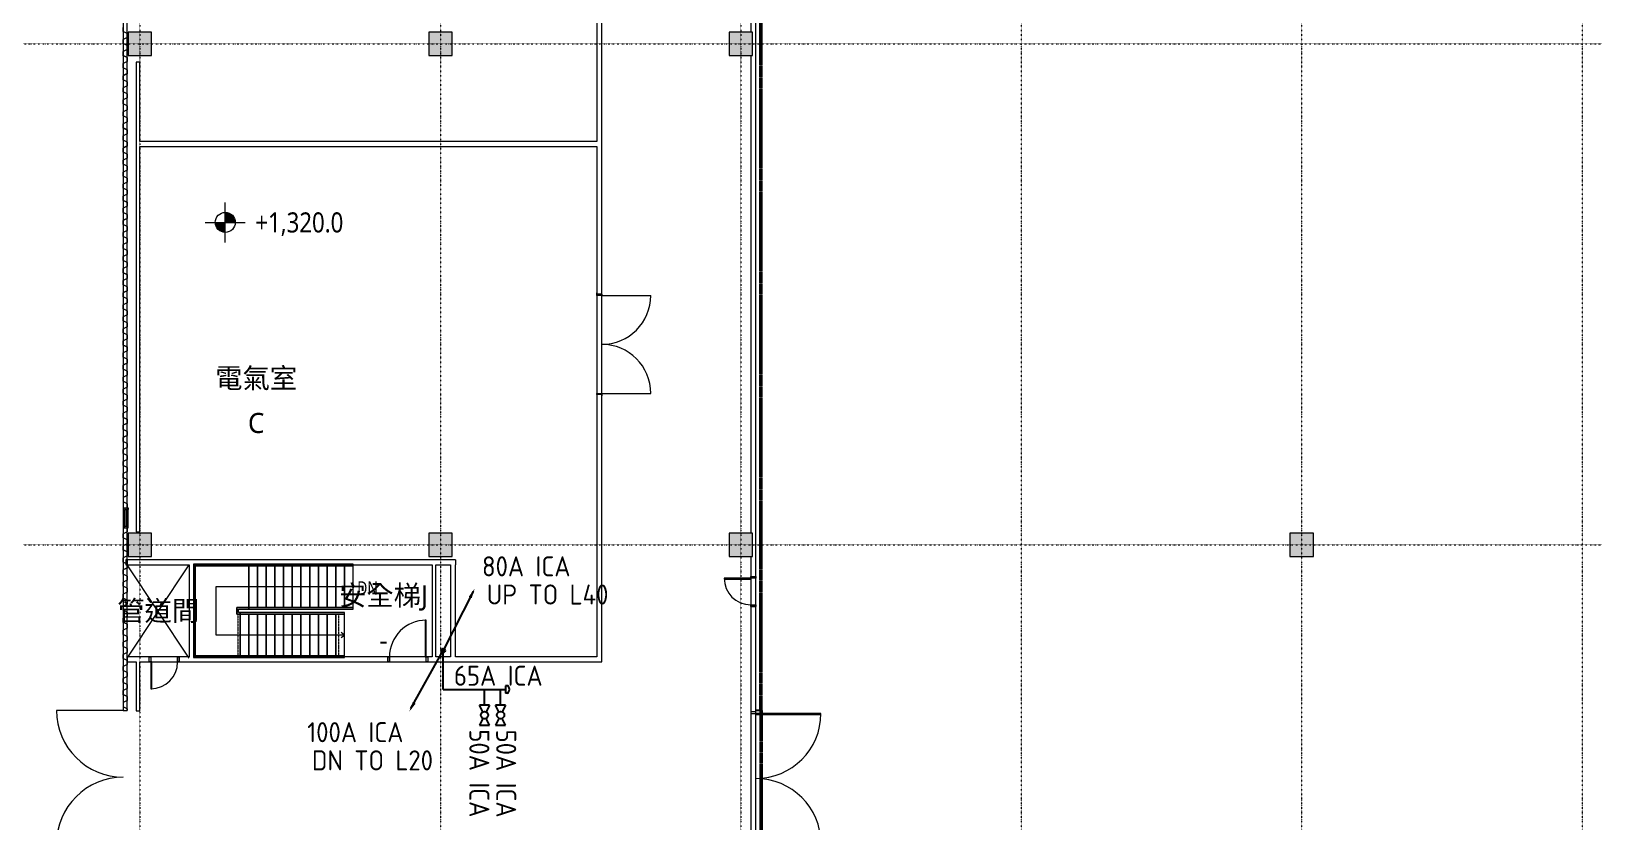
# Model space of a CAD drawing. Extents: x -32000 to 290600, y -29000 to 131250.
# Drawn here: x -3256 to 43550, y 21705 to 45377 of the extents above; entities that cross this region are included whole.
import ezdxf
from ezdxf.enums import TextEntityAlignment as Align

# ---------------------------------------------------------------- set-up
doc = ezdxf.new("R2010")
doc.units = 0
doc.header["$LTSCALE"] = 10
for name, pattern in [('H12PL3$0$HIDDEN', [0.4, 0.3, -0.1]), ('H12PL3$0$JJP_三點線', [0.9, 0.3, -0.15, 0, -0.15, 0, -0.15, 0, -0.15]), ('H12PL3$0$JJP_虛線(退縮線、投影線、地下室範圍、非屬本工程、圖面分區)', [0.45, 0.3, -0.15]), ('XFM7P30ICA$0$H12PL3$0$HIDDEN', [0.4, 0.3, -0.1]), ('XFM7P30ICA$0$H12PL3$0$JJP_三點線', [0.9, 0.3, -0.15, 0, -0.15, 0, -0.15, 0, -0.15]), ('XFM7P30ICA$0$XFDP30$0$HIDDEN2', [0.1875, 0.125, -0.0625])]:
    doc.linetypes.add(name, pattern=pattern)
for name, color, linetype in [('H12PL3$0$A-OBJE-2D', 252, 'Continuous'), ('H12PL3$0$A-STRS', 252, 'Continuous'), ('H12PL3$0$A-TEXT', 252, 'Continuous'), ('H12PL3$0$A-WALL-EX', 252, 'Continuous'), ('H12PL3$0$A-WALL-IN', 252, 'Continuous'), ('H12PL3$0$A-ZONE', 252, 'Continuous'), ('H12PL3$0$Door', 252, 'Continuous'), ('H12PL3$0$S-COL', 252, 'Continuous'), ('H12PL3$0$S-GRID', 252, 'Continuous'), ('H12PL3$0$Window', 252, 'Continuous'), ('XFM7P30ICA$0$H12PL3$0$A-WALL-EX', 252, 'Continuous'), ('XFM7P30ICA$0$H12PL3$0$A-WALL-IN', 252, 'Continuous'), ('XFM7P30ICA$0$H12PL3$0$Door', 252, 'Continuous'), ('XFM7P30ICA$0$H12PL3$0$Hattch', 252, 'Continuous'), ('XFM7P30ICA$0$H12PL3$0$S-COL', 252, 'Continuous'), ('XFM7P30ICA$0$H12PL3$0$S-GRID', 252, 'Continuous'), ('XFM7P30ICA$0$H12PL3$0$S-SLAB-SHOW', 252, 'Continuous'), ('XFM7P30ICA$0$H12PL3$0$Window', 252, 'Continuous'), ('XFM7P30ICA$0$PIPE', 2, 'Continuous'), ('XFM7P30ICA$0$PIPE-TEXT', 1, 'Continuous'), ('XFM7P30ICA$0$U-ICA-PIPE-P2', 4, 'Continuous'), ('XFM7P30ICA$0$U-ICA-TXT', 3, 'Continuous'), ('XFM7P30ICA$0$U-ICA-VALVE', 2, 'Continuous'), ('XFM7P30ICA$0$XFDP30$0$A-W-P1S (200K)', 15, 'XFM7P30ICA$0$XFDP30$0$HIDDEN2')]:
    doc.layers.add(name, color=color, linetype=linetype)
doc.styles.add('H12PL3$0$Standard', font='', dxfattribs={"width": 0.8})
doc.styles.add('XFM7P30ICA$0$aa-txt', font='isocp.shx', dxfattribs={"bigfont": 'chineset'})
doc.styles.add('XFM7P30ICA$0$H12PL3$0$Standard', font='isocp.shx', dxfattribs={"bigfont": 'chineset.shx'})
doc.styles.get('H12PL3$0$Standard').set_extended_font_data('Microsoft JhengHei')

# ---------------------------------------------------------------- blocks, each defined once
blk = doc.blocks.new('H12PL3')
at = {"layer": 'H12PL3$0$A-OBJE-2D', "lineweight": 0}
for p, q in [((-380, 26602.5), (1475, 29400)), ((1475, 26602.5), (-380, 29400))]:
    blk.add_line(p, q, dxfattribs=at)
at = {"layer": 'H12PL3$0$A-STRS', "lineweight": 0}
for p, q in [((3265, 29420), (1605, 29420)), ((1605, 29420), (1605, 26620)), ((1655, 26670), (1655, 29370)), ((1655, 29370), (3265, 29370)), ((3265, 29370), (1655, 29370)), ((1655, 29370), (1655, 26670)), ((3265, 29370), (1655, 29370)), ((1655, 29370), (1655, 26670)), ((3265, 29370), (3265, 29420)), ((6385, 29420), (3265, 29420)), ((3265, 29420), (3265, 29370)), ((3265, 29370), (6385, 29370)), ((6385, 29370), (3265, 29370)), ((3265, 29370), (3265, 28120)), ((3265, 29370), (3265, 28120)), ((3265, 28120), (3265, 29370)), ((3525, 29370), (3265, 29370)), ((3265, 29370), (3265, 28120)), ((3525, 29370), (3525, 28120)), ((3525, 28120), (3525, 29370)), ((3525, 29370), (3525, 28120)), ((3785, 29370), (3525, 29370)), ((3785, 29370), (3785, 28120)), ((3785, 28120), (3785, 29370)), ((3785, 29370), (3785, 28120)), ((4045, 29370), (3785, 29370)), ((4045, 29370), (4045, 28120)), ((4045, 28120), (4045, 29370)), ((4045, 29370), (4045, 28120)), ((4305, 29370), (4045, 29370)), ((4305, 29370), (4305, 28120)), ((4305, 28120), (4305, 29370)), ((4305, 29370), (4305, 28120)), ((4565, 29370), (4305, 29370)), ((4565, 29370), (4565, 28120)), ((4565, 28120), (4565, 29370)), ((4565, 29370), (4565, 28120)), ((4825, 29370), (4565, 29370)), ((4825, 29370), (4825, 28120)), ((4825, 28120), (4825, 29370)), ((4825, 29370), (4825, 28120)), ((5085, 29370), (4825, 29370)), ((5085, 29370), (5085, 28120)), ((5085, 28120), (5085, 29370)), ((5085, 29370), (5085, 28120)), ((5345, 29370), (5085, 29370)), ((5345, 29370), (5345, 28120)), ((5345, 28120), (5345, 29370)), ((5345, 29370), (5345, 28120)), ((5605, 29370), (5345, 29370)), ((5605, 29370), (5605, 28120)), ((5605, 28120), (5605, 29370)), ((5605, 29370), (5605, 28120)), ((5865, 29370), (5605, 29370)), ((5865, 29370), (5865, 28120)), ((5865, 28120), (5865, 29370)), ((5865, 29370), (5865, 28120)), ((6125, 29370), (5865, 29370)), ((6125, 29370), (6125, 28120)), ((6125, 28120), (6125, 29370)), ((6125, 29370), (6125, 28120)), ((6385, 29370), (6125, 29370)), ((6385, 29370), (6385, 29420)), ((6385, 28120), (6385, 29370)), ((6385, 28120), (6385, 29370)), ((2280, 27295), (2280, 28745)), ((2280, 28745), (3265, 28745)), ((3265, 28745), (6125, 28745)), ((6125, 28745), (6385, 28745)), ((3265, 28120), (2905, 28120)), ((2905, 28120), (2905, 27920)), ((2905, 27920), (2905, 28120)), ((2905, 28120), (3265, 28120)), ((2905, 27920), (2905, 28120)), ((2905, 28120), (3265, 28120)), ((3265, 28070), (3265, 28120)), ((6385, 28120), (3265, 28120)), ((3265, 28120), (3265, 28070)), ((3265, 28120), (6385, 28120)), ((3265, 28120), (3525, 28120)), ((3525, 28120), (3785, 28120)), ((3785, 28120), (4045, 28120)), ((4045, 28120), (4305, 28120)), ((4305, 28120), (4565, 28120)), ((4565, 28120), (4825, 28120)), ((4825, 28120), (5085, 28120)), ((5085, 28120), (5345, 28120)), ((5345, 28120), (5605, 28120)), ((5605, 28120), (5865, 28120)), ((5865, 28120), (6125, 28120)), ((6125, 28120), (6385, 28120)), ((6385, 28070), (6385, 28120)), ((2905, 27920), (3005, 27920)), ((2937.34, 27920), (2905, 27920)), ((3005, 27920), (2905, 27920)), ((3005, 27920), (2937.34, 27920)), ((2955, 27970), (2955, 28070)), ((2955, 28070), (3265, 28070)), ((3005, 27970), (2955, 27970)), ((6125, 27970), (3005, 27970)), ((3005, 27970), (3005, 27920)), ((3005, 27920), (3005, 27970)), ((3005, 27920), (6125, 27920)), ((6125, 27920), (3005, 27920)), ((3005, 26670), (3005, 27920)), ((3005, 26670), (3005, 27920)), ((3005, 26670), (3005, 27920)), ((3265, 27920), (3005, 27920)), ((3005, 27920), (3005, 26670)), ((3005, 26670), (3005, 27920)), ((3265, 28070), (6385, 28070)), ((3265, 26670), (3265, 27920)), ((3525, 27920), (3265, 27920)), ((3265, 27920), (3265, 26670)), ((3265, 26670), (3265, 27920)), ((3525, 26670), (3525, 27920)), ((3785, 27920), (3525, 27920)), ((3525, 27920), (3525, 26670)), ((3525, 26670), (3525, 27920)), ((3785, 26670), (3785, 27920)), ((4045, 27920), (3785, 27920)), ((3785, 27920), (3785, 26670)), ((3785, 26670), (3785, 27920)), ((4045, 26670), (4045, 27920)), ((4305, 27920), (4045, 27920)), ((4045, 27920), (4045, 26670)), ((4045, 26670), (4045, 27920)), ((4305, 26670), (4305, 27920)), ((4565, 27920), (4305, 27920)), ((4305, 27920), (4305, 26670)), ((4305, 26670), (4305, 27920)), ((4565, 26670), (4565, 27920)), ((4825, 27920), (4565, 27920)), ((4565, 27920), (4565, 26670)), ((4565, 26670), (4565, 27920)), ((4825, 26670), (4825, 27920)), ((5085, 27920), (4825, 27920)), ((4825, 27920), (4825, 26670)), ((4825, 26670), (4825, 27920)), ((5085, 26670), (5085, 27920)), ((5345, 27920), (5085, 27920)), ((5085, 27920), (5085, 26670)), ((5085, 26670), (5085, 27920)), ((5345, 26670), (5345, 27920)), ((5605, 27920), (5345, 27920)), ((5345, 27920), (5345, 26670)), ((5345, 26670), (5345, 27920)), ((5605, 26670), (5605, 27920)), ((5865, 27920), (5605, 27920)), ((5605, 27920), (5605, 26670)), ((5605, 26670), (5605, 27920)), ((5865, 26670), (5865, 27920)), ((6125, 27920), (5865, 27920)), ((5865, 27920), (5865, 26670)), ((5865, 26670), (5865, 27920)), ((6125, 27920), (6125, 27970)), ((6125, 26670), (6125, 27920)), ((6125, 26670), (6125, 27920)), ((3005, 27295), (2280, 27295)), ((5865, 27295), (3005, 27295)), ((6125, 27295), (5865, 27295)), ((6125, 27295), (6025, 27370)), ((6025, 27220), (6125, 27295)), ((1605, 26620), (3005, 26620)), ((3005, 26670), (1655, 26670)), ((1655, 26670), (2937.34, 26670)), ((1655, 26670), (3005, 26670)), ((2937.34, 26670), (3005, 26670)), ((6125, 26670), (3005, 26670)), ((3005, 26670), (3005, 26620)), ((3005, 26620), (3005, 26670)), ((3005, 26670), (6125, 26670)), ((3005, 26670), (3265, 26670)), ((3005, 26620), (6125, 26620)), ((3265, 26670), (3525, 26670)), ((3525, 26670), (3785, 26670)), ((3785, 26670), (4045, 26670)), ((4045, 26670), (4305, 26670)), ((4305, 26670), (4565, 26670)), ((4565, 26670), (4825, 26670)), ((4825, 26670), (5085, 26670)), ((5085, 26670), (5345, 26670)), ((5345, 26670), (5605, 26670)), ((5605, 26670), (5865, 26670)), ((5865, 26670), (6125, 26670)), ((6125, 26620), (6125, 26670))]:
    blk.add_line(p, q, dxfattribs=at)
at = {"layer": 'H12PL3$0$A-STRS', "linetype": 'H12PL3$0$JJP_虛線(退縮線、投影線、地下室範圍、非屬本工程、圖面分區)', "lineweight": 0}
for p, q in [((3265, 29370), (3265, 28120)), ((2937.34, 27920), (2937.34, 26670)), ((5945.91, 27920), (5945.91, 26670))]:
    blk.add_line(p, q, dxfattribs=at)
at = {"layer": 'H12PL3$0$A-STRS', "lineweight": 0, "flags": 128}
blk.add_lwpolyline([(6385, 28770, 1), (6385, 28720, 1)], format="xyb", close=True, dxfattribs=at)
at = {"layer": 'H12PL3$0$A-WALL-EX', "lineweight": 0}
for p, q in [((-500, 31110), (-380, 31110)), ((-500, 31110), (-500, 30510)), ((-380, 30510), (-380, 31110)), ((-500, 30510), (-380, 30510)), ((-500, 25040), (-385, 25040)), ((-385, 25040), (-380, 25040))]:
    blk.add_line(p, q, dxfattribs=at)
at = {"layer": 'H12PL3$0$A-WALL-EX', "lineweight": 0, "flags": 128}
for points in [[(-500, 54650), (-500, 31110)], [(-380, 31110), (-380, 54650)], [(-500, 30510), (-500, 25040)], [(-380, 25040), (-380, 30510)]]:
    blk.add_lwpolyline(points, dxfattribs=at)
at = {"layer": 'H12PL3$0$A-WALL-IN', "lineweight": 0}
for p, q in [((13685, 37500), (13685, 37543)), ((13835, 37500), (13685, 37500)), ((13835, 37500), (13835, 37543)), ((13685, 34500), (13685, 34457)), ((13835, 34500), (13685, 34500)), ((13835, 34500), (13835, 34457)), ((18300, 29050), (18450, 29050)), ((18300, 28150), (18450, 28150)), ((280, 26490), (280, 26640)), ((1180, 26490), (1180, 26640)), ((7425, 26640), (7425, 26490)), ((8625, 26640), (8625, 26490)), ((18450, 25000), (18300, 25000))]:
    blk.add_line(p, q, dxfattribs=at)
at = {"layer": 'H12PL3$0$A-WALL-IN', "lineweight": 0, "flags": 128}
for points in [[(18450, 29050), (18450, 85450)], [(18300, 59650), (18300, 45350)], [(13685, 51000), (13685, 42075)], [(13835, 37500), (13835, 51000)], [(18300, 44650), (18300, 30350)], [(0, 44450), (-113, 44450)], [(-113, 44450), (-113, 30385)], [(0, 42075), (0, 44450)], [(13685, 42075), (0, 42075)], [(0, 30385), (0, 41925)], [(0, 41925), (13685, 41925)], [(13685, 41925), (13685, 37500)], [(13685, 34500), (13685, 26640)], [(13835, 26640), (13835, 34500)], [(-113, 30385), (0, 30385)], [(9450, 29550), (-380, 29550)], [(-380, 29550), (-380, 29400)], [(9450, 29550), (9450, 29400)], [(18300, 29650), (18300, 29050)], [(-380, 29400), (1475, 29400)], [(1475, 29400), (1475, 26640)], [(1625, 26640), (1625, 29400)], [(1625, 29400), (8750, 29400)], [(8750, 29400), (8750, 26640)], [(8862.5, 26640), (8862.5, 29400)], [(8862.5, 29400), (9300, 29400)], [(9300, 29400), (9300, 26640)], [(9450, 26640), (9450, 29400)], [(18300, 28150), (18300, 25000)], [(18450, 25000), (18450, 28150)], [(280, 26640), (-380, 26640)], [(-380, 26640), (-380, 26490)], [(-380, 26490), (-112.5, 26490)], [(-112.5, 26490), (-112.5, 25025)], [(0, 25025), (0, 26490)], [(0, 26490), (280, 26490)], [(1475, 26640), (1180, 26640)], [(1180, 26490), (7425, 26490)], [(7425, 26640), (1625, 26640)], [(8750, 26640), (8625, 26640)], [(8625, 26490), (13835, 26490)], [(9300, 26640), (8862.5, 26640)], [(13685, 26640), (9450, 26640)], [(13835, 26490), (13835, 26640)], [(-112.5, 25025), (0, 25025)]]:
    blk.add_lwpolyline(points, dxfattribs=at)
at = {"layer": 'H12PL3$0$Door', "lineweight": 0}
for p, q in [((13685, 37500), (13685, 37543)), ((13685, 37500), (13685, 37543)), ((13685, 37468), (13685, 37500)), ((13685, 37500), (13835, 37500)), ((13835, 37500), (13685, 37500)), ((13835, 37500), (13685, 37500)), ((13835, 37468), (13685, 37468)), ((13835, 37500), (13835, 37543)), ((13835, 37500), (13835, 37543)), ((13835, 37500), (13835, 37468)), ((13835, 37468), (15303, 37468)), ((13685, 34500), (13685, 34532)), ((13685, 34532), (13835, 34532)), ((13835, 34500), (13685, 34500)), ((13835, 34500), (13685, 34500)), ((13835, 34500), (13685, 34500)), ((13685, 34500), (13685, 34457)), ((13685, 34500), (13685, 34457)), ((13835, 34532), (13835, 34500)), ((13835, 34532), (15303, 34532)), ((13835, 34500), (13835, 34457)), ((13835, 34500), (13835, 34457)), ((18300, 29000), (18300, 29050)), ((18300, 29050), (18450, 29050)), ((18450, 29050), (18450, 29000)), ((18300, 29000), (17500, 29000)), ((17500, 29000), (17500, 28970)), ((17500, 28970), (18300, 28970)), ((18300, 28970), (18300, 29000)), ((18450, 29000), (18300, 29000)), ((18300, 28150), (18300, 28200)), ((18300, 28200), (18450, 28200)), ((18450, 28150), (18300, 28150)), ((18450, 28200), (18450, 28150)), ((8575, 27740), (8545, 27740)), ((8545, 27740), (8545, 26640)), ((8575, 26640), (8575, 27740)), ((280, 26490), (280, 26640)), ((280, 26640), (330, 26640)), ((330, 26490), (280, 26490)), ((330, 26640), (330, 26490)), ((330, 26490), (330, 25690)), ((360, 26490), (330, 26490)), ((360, 25690), (360, 26490)), ((1130, 26490), (1130, 26640)), ((1130, 26640), (1180, 26640)), ((1180, 26490), (1130, 26490)), ((1180, 26640), (1180, 26490)), ((7425, 26640), (7475, 26640)), ((7425, 26490), (7425, 26640)), ((7475, 26490), (7425, 26490)), ((7475, 26640), (7475, 26490)), ((8545, 26640), (8575, 26640)), ((8575, 26640), (8625, 26640)), ((8575, 26490), (8575, 26640)), ((8625, 26490), (8575, 26490)), ((8625, 26640), (8625, 26490)), ((330, 25690), (360, 25690)), ((-500, 25040), (-2500, 25040)), ((-500, 25040), (-385, 25040)), ((-500, 25040), (-385, 25040)), ((-385, 25040), (-380, 25040)), ((18450, 25000), (18300, 25000)), ((18300, 25000), (18300, 24950)), ((18300, 24950), (18450, 24950)), ((18450, 24950), (18450, 25000)), ((20400, 24950), (18450, 24950)), ((18450, 24950), (18450, 24920)), ((18450, 24920), (20400, 24920)), ((20400, 24920), (20400, 24950))]:
    blk.add_line(p, q, dxfattribs=at)
for centre, radius, start, end in [((13835, 37468), 1468, 270, 0), ((13835, 34532), 1468, 0, 90), ((18300, 29000), 800, 180, 270), ((8575, 26640), 1100, 90, 180), ((330, 26490), 800, 270, 0), ((-500, 25040), 2000, 180, 270), ((18450, 24950), 1950, 270, 0), ((-500, 21040), 2000, 90, 180), ((18450, 21050), 1950, 0, 90)]:
    blk.add_arc(centre, radius, start, end, dxfattribs=at)
at = {"layer": 'H12PL3$0$S-COL', "lineweight": 0, "flags": 128}
for points in [[(-350, 44650), (350, 44650), (350, 45350), (-350, 45350)], [(8650, 44650), (9350, 44650), (9350, 45350), (8650, 45350)], [(17650, 44650), (18350, 44650), (18350, 45350), (17650, 45350)], [(-350, 29650), (350, 29650), (350, 30350), (-350, 30350)], [(8650, 29650), (9350, 29650), (9350, 30350), (8650, 30350)], [(17650, 29650), (18350, 29650), (18350, 30350), (17650, 30350)], [(34450, 29650), (35150, 29650), (35150, 30350), (34450, 30350)]]:
    blk.add_lwpolyline(points, close=True, dxfattribs=at)
at = {"layer": 'H12PL3$0$S-GRID', "linetype": 'H12PL3$0$JJP_三點線', "lineweight": 0}
for p, q in [((0, 128250), (0, -28000)), ((9000, 128250), (9000, -28000)), ((18000, 128250), (18000, -28000)), ((26400, 128250), (26400, -28000)), ((34800, 128250), (34800, -28000)), ((43200, 128250), (43200, -28000)), ((-29000, 45000), (289600, 45000)), ((-29000, 30000), (289600, 30000))]:
    blk.add_line(p, q, dxfattribs=at)
at = {"layer": 'H12PL3$0$Window', "lineweight": 0}
for p, q in [((-450, 31110), (-350, 31110)), ((-450, 31110), (-450, 31060)), ((-450, 30560), (-450, 31060)), ((-450, 31060), (-350, 31060)), ((-350, 31110), (-350, 31060)), ((-350, 30560), (-350, 31060)), ((-450, 30560), (-350, 30560)), ((-450, 30510), (-450, 30560)), ((-450, 30510), (-350, 30510)), ((-350, 30510), (-350, 30560))]:
    blk.add_line(p, q, dxfattribs=at)
at = {"layer": 'H12PL3$0$Window', "linetype": 'H12PL3$0$HIDDEN', "lineweight": 0}
blk.add_line((-400, 30560), (-400, 31060), dxfattribs=at)
at = {"layer": 'H12PL3$0$A-TEXT', "linetype": 'Continuous', "lineweight": 0, "insert": (6508.79, 28705.35), "char_height": 400, "attachment_point": 4, "style": 'H12PL3$0$Standard'}
blk.add_mtext('\\A1;DN', dxfattribs=at)
at = {"layer": 'H12PL3$0$A-ZONE', "style": 'H12PL3$0$Standard'}
for s, p in [('電氣室', (3481.62, 35291)), ('C', (3481.62, 33946.83)), ('安全梯J', (7297.91, 28785.24)), ('管道間', (547.5, 28323.8)), ('-', (7297.91, 27443.35))]:
    blk.add_text(s, height=600, dxfattribs=at).set_placement(p, align=Align.TOP_CENTER)
blk = doc.blocks.new('XFM7P30ICA$0$XFDP30')
at = {"layer": 'XFM7P30ICA$0$XFDP30$0$A-W-P1S (200K)'}
for p, q in [((18575, 25045), (18575, 55765)), ((18625, 25045), (18625, 55715)), ((18450, 25045), (18625, 25045))]:
    blk.add_line(p, q, dxfattribs=at)
at = {"layer": 'XFM7P30ICA$0$XFDP30$0$A-W-P1S (200K)', "linetype": 'XFM7P30ICA$0$XFDP30$0$HIDDEN2'}
for p, q in [((18575, 25045), (18575, 20955)), ((18625, 25045), (18625, 20955))]:
    blk.add_line(p, q, dxfattribs=at)
blk = doc.blocks.new('XFM7P30ICA$0$H12PL3')
at = {"layer": 'XFM7P30ICA$0$H12PL3$0$Hattch', "linetype": 'Continuous', "lineweight": 0}
for points in [[(-350, 44650), (350, 44650), (350, 45350), (-350, 45350)], [(8650, 44650), (9350, 44650), (9350, 45350), (8650, 45350)], [(17650, 44650), (18350, 44650), (18350, 45350), (17650, 45350)], [(2557.12, 39653.11), (2857.12, 39653.11), (2834.28, 39767.92), (2769.25, 39865.24), (2671.92, 39930.28), (2557.12, 39953.11)], [(2557.12, 39653.11), (2257.12, 39653.11), (2279.96, 39538.31), (2344.99, 39440.98), (2442.31, 39375.95), (2557.12, 39353.11)], [(-350, 29650), (350, 29650), (350, 30350), (-350, 30350)], [(8650, 29650), (9350, 29650), (9350, 30350), (8650, 30350)], [(17650, 29650), (18350, 29650), (18350, 30350), (17650, 30350)], [(34450, 29650), (35150, 29650), (35150, 30350), (34450, 30350)]]:
    blk.add_hatch(color=256, dxfattribs=at).paths.add_polyline_path(points)
at = {"layer": 'XFM7P30ICA$0$H12PL3$0$A-WALL-EX', "lineweight": 0}
for p, q in [((-500, 31110), (-380, 31110)), ((-500, 31110), (-500, 30510)), ((-380, 30510), (-380, 31110)), ((-500, 30510), (-380, 30510)), ((-500, 25040), (-385, 25040)), ((-385, 25040), (-380, 25040))]:
    blk.add_line(p, q, dxfattribs=at)
at = {"layer": 'XFM7P30ICA$0$H12PL3$0$A-WALL-EX', "lineweight": 0, "flags": 128}
for points in [[(-500, 54650), (-500, 31110)], [(-380, 31110), (-380, 54650)], [(-500, 30510), (-500, 25040)], [(-380, 25040), (-380, 30510)]]:
    blk.add_lwpolyline(points, dxfattribs=at)
at = {"layer": 'XFM7P30ICA$0$H12PL3$0$A-WALL-IN', "lineweight": 0, "flags": 128}
for points in [[(18450, 450), (18450, 85450)], [(13835, 26640), (13835, 67055)], [(13685, 60450), (13685, 42075)], [(18300, 59650), (18300, 45350)], [(18300, 44650), (18300, 30350)], [(0, 44450), (-113, 44450)], [(-113, 44450), (-113, 30385)], [(0, 42075), (0, 44450)], [(13685, 42075), (0, 42075)], [(0, 30385), (0, 41925)], [(0, 41925), (13685, 41925)], [(13685, 41925), (13685, 26640)], [(-113, 30385), (0, 30385)], [(9450, 29550), (-425, 29550)], [(-425, 29550), (-425, 29400)], [(9450, 29550), (9450, 29400)], [(18300, 29650), (18300, 15350)], [(-425, 29400), (1475, 29400)], [(1475, 29400), (1475, 26640)], [(1625, 26640), (1625, 29400)], [(1625, 29400), (8750, 29400)], [(8750, 29400), (8750, 26640)], [(8862.5, 26640), (8862.5, 29400)], [(8862.5, 29400), (9300, 29400)], [(9300, 29400), (9300, 26640)], [(9450, 26640), (9450, 29400)], [(1475, 26640), (-380, 26640)], [(-380, 26640), (-380, 26490)], [(-380, 26490), (-112.5, 26490)], [(-112.5, 26490), (-112.5, 25025)], [(0, 25025), (0, 26490)], [(0, 26490), (13835, 26490)], [(8750, 26640), (1625, 26640)], [(9300, 26640), (8862.5, 26640)], [(13685, 26640), (9450, 26640)], [(13835, 26490), (13835, 26640)], [(-112.5, 25025), (0, 25025)]]:
    blk.add_lwpolyline(points, dxfattribs=at)
at = {"layer": 'XFM7P30ICA$0$H12PL3$0$Door', "lineweight": 0}
for p, q in [((-500, 25040), (-2500, 25040)), ((-500, 25040), (-385, 25040)), ((-500, 25040), (-385, 25040)), ((-385, 25040), (-380, 25040))]:
    blk.add_line(p, q, dxfattribs=at)
for centre, start, end in [((-500, 25040), 180, 270), ((-500, 21040), 90, 180)]:
    blk.add_arc(centre, 2000, start, end, dxfattribs=at)
at = {"layer": 'XFM7P30ICA$0$H12PL3$0$Hattch', "lineweight": 0}
for p, q in [((-500, 45367.07), (-500, 45490.83)), ((-498.32, 45489.79), (-498.32, 45368.11)), ((-381.68, 45307.91), (-500, 45367.07)), ((-381.68, 45189.99), (-500, 45130.83)), ((-500, 45006.03), (-500, 45129.79)), ((-381.68, 44946.87), (-500, 45006.03)), ((-380, 45308.95), (-498.32, 45368.11)), ((-380, 45188.95), (-498.32, 45129.79)), ((-498.32, 45128.75), (-498.32, 45007.07)), ((-380, 44947.91), (-498.32, 45007.07)), ((-381.68, 45307.91), (-381.68, 45189.99)), ((-381.68, 44946.87), (-381.68, 44828.95)), ((-380, 45308.95), (-380, 45188.95)), ((-380, 44947.91), (-380, 44827.91)), ((-381.68, 44828.95), (-500, 44769.79)), ((-500, 44644.99), (-500, 44768.75)), ((-381.68, 44585.83), (-500, 44644.99)), ((-381.68, 44467.91), (-500, 44408.75)), ((-380, 44827.91), (-498.32, 44768.75)), ((-498.32, 44767.71), (-498.32, 44646.03)), ((-380, 44586.87), (-498.32, 44646.03)), ((-380, 44466.87), (-498.32, 44407.71)), ((-381.68, 44585.83), (-381.68, 44467.91)), ((-380, 44586.87), (-380, 44466.87)), ((-500, 44283.95), (-500, 44407.71)), ((-381.68, 44224.79), (-500, 44283.95)), ((-381.68, 44106.87), (-500, 44047.71)), ((-500, 43922.92), (-500, 44046.67)), ((-498.32, 44406.67), (-498.32, 44284.99)), ((-380, 44225.83), (-498.32, 44284.99)), ((-380, 44105.83), (-498.32, 44046.67)), ((-498.32, 44045.63), (-498.32, 43923.95)), ((-381.68, 44224.79), (-381.68, 44106.87)), ((-380, 44225.83), (-380, 44105.83)), ((-381.68, 43863.76), (-500, 43922.92)), ((-381.68, 43745.83), (-500, 43686.67)), ((-500, 43561.88), (-500, 43685.63)), ((-381.68, 43502.72), (-500, 43561.88)), ((-380, 43864.79), (-498.32, 43923.95)), ((-380, 43744.79), (-498.32, 43685.63)), ((-498.32, 43684.6), (-498.32, 43562.92)), ((-380, 43503.76), (-498.32, 43562.92)), ((-381.68, 43863.76), (-381.68, 43745.83)), ((-380, 43864.79), (-380, 43744.79)), ((-381.68, 43384.79), (-500, 43325.63)), ((-500, 43200.84), (-500, 43324.6)), ((-381.68, 43141.68), (-500, 43200.84)), ((-380, 43383.76), (-498.32, 43324.6)), ((-498.32, 43323.56), (-498.32, 43201.88)), ((-380, 43142.72), (-498.32, 43201.88)), ((-381.68, 43502.72), (-381.68, 43384.79)), ((-381.68, 43141.68), (-381.68, 43023.76)), ((-380, 43503.76), (-380, 43383.76)), ((-380, 43142.72), (-380, 43022.72)), ((-381.68, 43023.76), (-500, 42964.6)), ((-500, 42839.8), (-500, 42963.56)), ((-381.68, 42780.64), (-500, 42839.8)), ((-381.68, 42662.72), (-500, 42603.56)), ((-500, 42478.76), (-500, 42602.52)), ((-380, 43022.72), (-498.32, 42963.56)), ((-498.32, 42962.52), (-498.32, 42840.84)), ((-380, 42781.68), (-498.32, 42840.84)), ((-380, 42661.68), (-498.32, 42602.52)), ((-498.32, 42601.48), (-498.32, 42479.8)), ((-381.68, 42780.64), (-381.68, 42662.72)), ((-380, 42781.68), (-380, 42661.68)), ((-381.68, 42419.6), (-500, 42478.76)), ((-381.68, 42301.68), (-500, 42242.52)), ((-500, 42117.72), (-500, 42241.48)), ((-380, 42420.64), (-498.32, 42479.8)), ((-380, 42300.64), (-498.32, 42241.48)), ((-498.32, 42240.44), (-498.32, 42118.76)), ((-381.68, 42419.6), (-381.68, 42301.68)), ((-380, 42420.64), (-380, 42300.64)), ((-381.68, 42058.56), (-500, 42117.72)), ((-381.68, 41940.64), (-500, 41881.48)), ((-500, 41756.69), (-500, 41880.44)), ((-381.68, 41697.53), (-500, 41756.69)), ((-380, 42059.6), (-498.32, 42118.76)), ((-380, 41939.6), (-498.32, 41880.44)), ((-498.32, 41879.4), (-498.32, 41757.72)), ((-380, 41698.56), (-498.32, 41757.72)), ((-381.68, 42058.56), (-381.68, 41940.64)), ((-381.68, 41697.53), (-381.68, 41579.6)), ((-380, 42059.6), (-380, 41939.6)), ((-380, 41698.56), (-380, 41578.56)), ((-381.68, 41579.6), (-500, 41520.44)), ((-500, 41395.65), (-500, 41519.4)), ((-381.68, 41336.49), (-500, 41395.65)), ((-381.68, 41218.56), (-500, 41159.4)), ((-380, 41578.56), (-498.32, 41519.4)), ((-498.32, 41518.37), (-498.32, 41396.69)), ((-380, 41337.53), (-498.32, 41396.69)), ((-380, 41217.53), (-498.32, 41158.37)), ((-381.68, 41336.49), (-381.68, 41218.56)), ((-380, 41337.53), (-380, 41217.53)), ((-500, 41034.61), (-500, 41158.37)), ((-381.68, 40975.45), (-500, 41034.61)), ((-381.68, 40857.53), (-500, 40798.37)), ((-500, 40673.57), (-500, 40797.33)), ((-498.32, 41157.33), (-498.32, 41035.65)), ((-380, 40976.49), (-498.32, 41035.65)), ((-380, 40856.49), (-498.32, 40797.33)), ((-498.32, 40796.29), (-498.32, 40674.61)), ((-381.68, 40975.45), (-381.68, 40857.53)), ((-380, 40976.49), (-380, 40856.49)), ((-381.68, 40614.41), (-500, 40673.57)), ((-381.68, 40496.49), (-500, 40437.33)), ((-500, 40312.53), (-500, 40436.29)), ((-381.68, 40253.37), (-500, 40312.53)), ((-380, 40615.45), (-498.32, 40674.61)), ((-380, 40495.45), (-498.32, 40436.29)), ((-498.32, 40435.25), (-498.32, 40313.57)), ((-380, 40254.41), (-498.32, 40313.57)), ((-381.68, 40614.41), (-381.68, 40496.49)), ((-381.68, 40253.37), (-381.68, 40135.45)), ((-380, 40615.45), (-380, 40495.45)), ((-380, 40254.41), (-380, 40134.41)), ((-381.68, 40135.45), (-500, 40076.29)), ((-500, 39951.49), (-500, 40075.25)), ((-381.68, 39892.33), (-500, 39951.49)), ((-380, 40134.41), (-498.32, 40075.25)), ((-498.32, 40074.21), (-498.32, 39952.53)), ((-380, 39893.37), (-498.32, 39952.53)), ((-381.68, 39892.33), (-381.68, 39774.41)), ((-380, 39893.37), (-380, 39773.37)), ((-381.68, 39774.41), (-500, 39715.25)), ((-500, 39590.46), (-500, 39714.21)), ((-381.68, 39531.3), (-500, 39590.46)), ((-381.68, 39413.37), (-500, 39354.21)), ((-500, 39229.42), (-500, 39353.17)), ((-380, 39773.37), (-498.32, 39714.21)), ((-498.32, 39713.17), (-498.32, 39591.49)), ((-380, 39532.33), (-498.32, 39591.49)), ((-380, 39412.33), (-498.32, 39353.17)), ((-498.32, 39352.14), (-498.32, 39230.46)), ((-381.68, 39531.3), (-381.68, 39413.37)), ((-380, 39532.33), (-380, 39412.33)), ((-381.68, 39170.26), (-500, 39229.42)), ((-381.68, 39052.33), (-500, 38993.17)), ((-500, 38868.38), (-500, 38992.14)), ((-381.68, 38809.22), (-500, 38868.38)), ((-380, 39171.3), (-498.32, 39230.46)), ((-380, 39051.3), (-498.32, 38992.14)), ((-498.32, 38991.1), (-498.32, 38869.42)), ((-380, 38810.26), (-498.32, 38869.42)), ((-381.68, 39170.26), (-381.68, 39052.33)), ((-380, 39171.3), (-380, 39051.3)), ((-381.68, 38691.3), (-500, 38632.14)), ((-500, 38507.34), (-500, 38631.1)), ((-381.68, 38448.18), (-500, 38507.34)), ((-380, 38690.26), (-498.32, 38631.1)), ((-498.32, 38630.06), (-498.32, 38508.38)), ((-380, 38449.22), (-498.32, 38508.38)), ((-381.68, 38809.22), (-381.68, 38691.3)), ((-381.68, 38448.18), (-381.68, 38330.26)), ((-380, 38810.26), (-380, 38690.26)), ((-380, 38449.22), (-380, 38329.22)), ((-381.68, 38330.26), (-500, 38271.1)), ((-500, 38146.3), (-500, 38270.06)), ((-381.68, 38087.14), (-500, 38146.3)), ((-381.68, 37969.22), (-500, 37910.06)), ((-380, 38329.22), (-498.32, 38270.06)), ((-498.32, 38269.02), (-498.32, 38147.34)), ((-380, 38088.18), (-498.32, 38147.34)), ((-380, 37968.18), (-498.32, 37909.02)), ((-381.68, 38087.14), (-381.68, 37969.22)), ((-380, 38088.18), (-380, 37968.18)), ((-500, 37785.26), (-500, 37909.02)), ((-381.68, 37726.1), (-500, 37785.26)), ((-381.68, 37608.18), (-500, 37549.02)), ((-500, 37424.23), (-500, 37547.98)), ((-498.32, 37907.98), (-498.32, 37786.3)), ((-380, 37727.14), (-498.32, 37786.3)), ((-380, 37607.14), (-498.32, 37547.98)), ((-498.32, 37546.94), (-498.32, 37425.26)), ((-381.68, 37726.1), (-381.68, 37608.18)), ((-380, 37727.14), (-380, 37607.14)), ((-381.68, 37365.07), (-500, 37424.23)), ((-381.68, 37247.14), (-500, 37187.98)), ((-500, 37063.19), (-500, 37186.94)), ((-381.68, 37004.03), (-500, 37063.19)), ((-380, 37366.1), (-498.32, 37425.26)), ((-380, 37246.1), (-498.32, 37186.94)), ((-498.32, 37185.91), (-498.32, 37064.23)), ((-380, 37005.07), (-498.32, 37064.23)), ((-381.68, 37365.07), (-381.68, 37247.14)), ((-381.68, 37004.03), (-381.68, 36886.1)), ((-380, 37366.1), (-380, 37246.1)), ((-380, 37005.07), (-380, 36885.07)), ((-381.68, 36886.1), (-500, 36826.94)), ((-500, 36702.15), (-500, 36825.91)), ((-381.68, 36642.99), (-500, 36702.15)), ((-381.68, 36525.07), (-500, 36465.91)), ((-380, 36885.07), (-498.32, 36825.91)), ((-498.32, 36824.87), (-498.32, 36703.19)), ((-380, 36644.03), (-498.32, 36703.19)), ((-380, 36524.03), (-498.32, 36464.87)), ((-381.68, 36642.99), (-381.68, 36525.07)), ((-380, 36644.03), (-380, 36524.03)), ((-500, 36341.11), (-500, 36464.87)), ((-381.68, 36281.95), (-500, 36341.11)), ((-381.68, 36164.03), (-500, 36104.87)), ((-500, 35980.07), (-500, 36103.83)), ((-498.32, 36463.83), (-498.32, 36342.15)), ((-380, 36282.99), (-498.32, 36342.15)), ((-380, 36162.99), (-498.32, 36103.83)), ((-498.32, 36102.79), (-498.32, 35981.11)), ((-381.68, 36281.95), (-381.68, 36164.03)), ((-380, 36282.99), (-380, 36162.99)), ((-381.68, 35920.91), (-500, 35980.07)), ((-381.68, 35802.99), (-500, 35743.83)), ((-500, 35619.03), (-500, 35742.79)), ((-381.68, 35559.87), (-500, 35619.03)), ((-380, 35921.95), (-498.32, 35981.11)), ((-380, 35801.95), (-498.32, 35742.79)), ((-498.32, 35741.75), (-498.32, 35620.07)), ((-380, 35560.91), (-498.32, 35620.07)), ((-381.68, 35920.91), (-381.68, 35802.99)), ((-380, 35921.95), (-380, 35801.95)), ((-381.68, 35441.95), (-500, 35382.79)), ((-500, 35258), (-500, 35381.75)), ((-381.68, 35198.84), (-500, 35258)), ((-380, 35440.91), (-498.32, 35381.75)), ((-498.32, 35380.71), (-498.32, 35259.03)), ((-380, 35199.87), (-498.32, 35259.03)), ((-381.68, 35559.87), (-381.68, 35441.95)), ((-381.68, 35198.84), (-381.68, 35080.91)), ((-380, 35560.91), (-380, 35440.91)), ((-380, 35199.87), (-380, 35079.87)), ((-381.68, 35080.91), (-500, 35021.75)), ((-500, 34896.96), (-500, 35020.71)), ((-381.68, 34837.8), (-500, 34896.96)), ((-381.68, 34719.87), (-500, 34660.71)), ((-500, 34535.92), (-500, 34659.68)), ((-380, 35079.87), (-498.32, 35020.71)), ((-498.32, 35019.68), (-498.32, 34898)), ((-380, 34838.84), (-498.32, 34898)), ((-380, 34718.84), (-498.32, 34659.68)), ((-498.32, 34658.64), (-498.32, 34536.96)), ((-381.68, 34837.8), (-381.68, 34719.87)), ((-380, 34838.84), (-380, 34718.84)), ((-381.68, 34476.76), (-500, 34535.92)), ((-381.68, 34358.84), (-500, 34299.68)), ((-500, 34174.88), (-500, 34298.64)), ((-381.68, 34115.72), (-500, 34174.88)), ((-380, 34477.8), (-498.32, 34536.96)), ((-380, 34357.8), (-498.32, 34298.64)), ((-498.32, 34297.6), (-498.32, 34175.92)), ((-380, 34116.76), (-498.32, 34175.92)), ((-381.68, 34476.76), (-381.68, 34358.84)), ((-380, 34477.8), (-380, 34357.8)), ((-381.68, 33997.8), (-500, 33938.64)), ((-500, 33813.84), (-500, 33937.6)), ((-381.68, 33754.68), (-500, 33813.84)), ((-380, 33996.76), (-498.32, 33937.6)), ((-498.32, 33936.56), (-498.32, 33814.88)), ((-380, 33755.72), (-498.32, 33814.88)), ((-381.68, 34115.72), (-381.68, 33997.8)), ((-381.68, 33754.68), (-381.68, 33636.76)), ((-380, 34116.76), (-380, 33996.76)), ((-380, 33755.72), (-380, 33635.72)), ((-381.68, 33636.76), (-500, 33577.6)), ((-500, 33452.81), (-500, 33576.56)), ((-381.68, 33393.65), (-500, 33452.81)), ((-381.68, 33275.72), (-500, 33216.56)), ((-380, 33635.72), (-498.32, 33576.56)), ((-498.32, 33575.52), (-498.32, 33453.84)), ((-380, 33394.68), (-498.32, 33453.84)), ((-380, 33274.68), (-498.32, 33215.52)), ((-381.68, 33393.65), (-381.68, 33275.72)), ((-380, 33394.68), (-380, 33274.68)), ((-500, 33091.77), (-500, 33215.52)), ((-381.68, 33032.61), (-500, 33091.77)), ((-381.68, 32914.68), (-500, 32855.52)), ((-500, 32730.73), (-500, 32854.49)), ((-498.32, 33214.49), (-498.32, 33092.81)), ((-380, 33033.65), (-498.32, 33092.81)), ((-380, 32913.65), (-498.32, 32854.49)), ((-498.32, 32853.45), (-498.32, 32731.77)), ((-381.68, 33032.61), (-381.68, 32914.68)), ((-380, 33033.65), (-380, 32913.65)), ((-381.68, 32671.57), (-500, 32730.73)), ((-381.68, 32553.65), (-500, 32494.49)), ((-500, 32369.69), (-500, 32493.45)), ((-381.68, 32310.53), (-500, 32369.69)), ((-380, 32672.61), (-498.32, 32731.77)), ((-380, 32552.61), (-498.32, 32493.45)), ((-498.32, 32492.41), (-498.32, 32370.73)), ((-380, 32311.57), (-498.32, 32370.73)), ((-381.68, 32671.57), (-381.68, 32553.65)), ((-381.68, 32310.53), (-381.68, 32192.61)), ((-380, 32672.61), (-380, 32552.61)), ((-380, 32311.57), (-380, 32191.57)), ((-381.68, 32192.61), (-500, 32133.45)), ((-500, 32008.65), (-500, 32132.41)), ((-381.68, 31949.49), (-500, 32008.65)), ((-381.68, 31831.57), (-500, 31772.41)), ((-380, 32191.57), (-498.32, 32132.41)), ((-498.32, 32131.37), (-498.32, 32009.69)), ((-380, 31950.53), (-498.32, 32009.69)), ((-380, 31830.53), (-498.32, 31771.37)), ((-381.68, 31949.49), (-381.68, 31831.57)), ((-380, 31950.53), (-380, 31830.53)), ((-500, 31647.61), (-500, 31771.37)), ((-381.68, 31588.45), (-500, 31647.61)), ((-381.68, 31470.53), (-500, 31411.37)), ((-498.32, 31770.33), (-498.32, 31648.65)), ((-380, 31589.49), (-498.32, 31648.65)), ((-380, 31469.49), (-498.32, 31410.33)), ((-498.32, 31409.29), (-498.32, 31287.61)), ((-381.68, 31588.45), (-381.68, 31470.53)), ((-380, 31589.49), (-380, 31469.49)), ((-381.68, 31227.42), (-500, 31286.58)), ((-380, 31228.45), (-498.32, 31287.61)), ((-381.68, 31227.42), (-381.68, 31110)), ((-381.68, 30505.34), (-391, 30510)), ((-380, 30506.38), (-387.25, 30510)), ((-381.68, 30505.34), (-381.68, 30387.42)), ((-380, 30506.38), (-380, 30386.38)), ((-381.68, 30387.42), (-500, 30328.26)), ((-500, 30203.46), (-500, 30327.22)), ((-381.68, 30144.3), (-500, 30203.46)), ((-381.68, 30026.38), (-500, 29967.22)), ((-500, 29842.42), (-500, 29966.18)), ((-380, 30386.38), (-498.32, 30327.22)), ((-498.32, 30326.18), (-498.32, 30204.5)), ((-380, 30145.34), (-498.32, 30204.5)), ((-380, 30025.34), (-498.32, 29966.18)), ((-498.32, 29965.14), (-498.32, 29843.46)), ((-381.68, 30144.3), (-381.68, 30026.38)), ((-380, 30145.34), (-380, 30025.34)), ((-381.68, 29783.26), (-500, 29842.42)), ((-381.68, 29665.34), (-500, 29606.18)), ((-500, 29481.38), (-500, 29605.14)), ((-380, 29784.3), (-498.32, 29843.46)), ((-380, 29664.3), (-498.32, 29605.14)), ((-498.32, 29604.1), (-498.32, 29482.42)), ((-381.68, 29783.26), (-381.68, 29665.34)), ((-380, 29784.3), (-380, 29664.3)), ((-381.68, 29422.22), (-500, 29481.38)), ((-381.68, 29304.3), (-500, 29245.14)), ((-500, 29120.35), (-500, 29244.1)), ((-381.68, 29061.19), (-500, 29120.35)), ((-380, 29423.26), (-498.32, 29482.42)), ((-380, 29303.26), (-498.32, 29244.1)), ((-498.32, 29243.06), (-498.32, 29121.38)), ((-380, 29062.22), (-498.32, 29121.38)), ((-381.68, 29422.22), (-381.68, 29304.3)), ((-381.68, 29061.19), (-381.68, 28943.26)), ((-380, 29423.26), (-380, 29303.26)), ((-380, 29062.22), (-380, 28942.22)), ((-381.68, 28943.26), (-500, 28884.1)), ((-500, 28759.31), (-500, 28883.06)), ((-381.68, 28700.15), (-500, 28759.31)), ((-381.68, 28582.22), (-500, 28523.06)), ((-380, 28942.22), (-498.32, 28883.06)), ((-498.32, 28882.03), (-498.32, 28760.35)), ((-380, 28701.19), (-498.32, 28760.35)), ((-380, 28581.19), (-498.32, 28522.03)), ((-381.68, 28700.15), (-381.68, 28582.22)), ((-380, 28701.19), (-380, 28581.19)), ((-500, 28398.27), (-500, 28522.03)), ((-381.68, 28339.11), (-500, 28398.27)), ((-381.68, 28221.19), (-500, 28162.03)), ((-500, 28037.23), (-500, 28160.99)), ((-498.32, 28520.99), (-498.32, 28399.31)), ((-380, 28340.15), (-498.32, 28399.31)), ((-380, 28220.15), (-498.32, 28160.99)), ((-498.32, 28159.95), (-498.32, 28038.27)), ((-381.68, 28339.11), (-381.68, 28221.19)), ((-380, 28340.15), (-380, 28220.15)), ((-381.68, 27978.07), (-500, 28037.23)), ((-381.68, 27860.15), (-500, 27800.99)), ((-500, 27676.19), (-500, 27799.95)), ((-381.68, 27617.03), (-500, 27676.19)), ((-380, 27979.11), (-498.32, 28038.27)), ((-380, 27859.11), (-498.32, 27799.95)), ((-498.32, 27798.91), (-498.32, 27677.23)), ((-380, 27618.07), (-498.32, 27677.23)), ((-381.68, 27978.07), (-381.68, 27860.15)), ((-381.68, 27617.03), (-381.68, 27499.11)), ((-380, 27979.11), (-380, 27859.11)), ((-380, 27618.07), (-380, 27498.07)), ((-381.68, 27499.11), (-500, 27439.95)), ((-500, 27315.15), (-500, 27438.91)), ((-381.68, 27255.99), (-500, 27315.15)), ((-380, 27498.07), (-498.32, 27438.91)), ((-498.32, 27437.87), (-498.32, 27316.19)), ((-380, 27257.03), (-498.32, 27316.19)), ((-381.68, 27255.99), (-381.68, 27138.07)), ((-380, 27257.03), (-380, 27137.03)), ((-381.68, 27138.07), (-500, 27078.91)), ((-500, 26954.12), (-500, 27077.87)), ((-381.68, 26894.96), (-500, 26954.12)), ((-381.68, 26777.03), (-500, 26717.87)), ((-500, 26593.08), (-500, 26716.83)), ((-380, 27137.03), (-498.32, 27077.87)), ((-498.32, 27076.83), (-498.32, 26955.15)), ((-380, 26895.99), (-498.32, 26955.15)), ((-380, 26775.99), (-498.32, 26716.83)), ((-498.32, 26715.8), (-498.32, 26594.12)), ((-381.68, 26894.96), (-381.68, 26777.03)), ((-380, 26895.99), (-380, 26775.99)), ((-381.68, 26533.92), (-500, 26593.08)), ((-381.68, 26415.99), (-500, 26356.83)), ((-500, 26232.04), (-500, 26355.8)), ((-381.68, 26172.88), (-500, 26232.04)), ((-380, 26534.96), (-498.32, 26594.12)), ((-380, 26414.96), (-498.32, 26355.8)), ((-498.32, 26354.76), (-498.32, 26233.08)), ((-380, 26173.92), (-498.32, 26233.08)), ((-381.68, 26533.92), (-381.68, 26415.99)), ((-380, 26534.96), (-380, 26414.96)), ((-381.68, 26054.96), (-500, 25995.8)), ((-500, 25871), (-500, 25994.76)), ((-381.68, 25811.84), (-500, 25871)), ((-380, 26053.92), (-498.32, 25994.76)), ((-498.32, 25993.72), (-498.32, 25872.04)), ((-380, 25812.88), (-498.32, 25872.04)), ((-381.68, 26172.88), (-381.68, 26054.96)), ((-381.68, 25811.84), (-381.68, 25693.92)), ((-380, 26173.92), (-380, 26053.92)), ((-380, 25812.88), (-380, 25692.88)), ((-381.68, 25693.92), (-500, 25634.76)), ((-500, 25509.96), (-500, 25633.72)), ((-381.68, 25450.8), (-500, 25509.96)), ((-381.68, 25332.88), (-500, 25273.72)), ((-380, 25692.88), (-498.32, 25633.72)), ((-498.32, 25632.68), (-498.32, 25511)), ((-380, 25451.84), (-498.32, 25511)), ((-380, 25331.84), (-498.32, 25272.68)), ((-381.68, 25450.8), (-381.68, 25332.88)), ((-380, 25451.84), (-380, 25331.84)), ((-381.68, 25089.76), (-500, 25148.92)), ((-498.32, 25271.64), (-498.32, 25149.96)), ((-380, 25090.8), (-498.32, 25149.96)), ((-381.68, 25089.76), (-381.68, 25040)), ((-380, 25090.8), (-380, 25040))]:
    blk.add_line(p, q, dxfattribs=at)
at = {"layer": 'XFM7P30ICA$0$H12PL3$0$S-COL', "lineweight": 0, "flags": 128}
for points in [[(-350, 44650), (350, 44650), (350, 45350), (-350, 45350)], [(8650, 44650), (9350, 44650), (9350, 45350), (8650, 45350)], [(17650, 44650), (18350, 44650), (18350, 45350), (17650, 45350)], [(-350, 29650), (350, 29650), (350, 30350), (-350, 30350)], [(8650, 29650), (9350, 29650), (9350, 30350), (8650, 30350)], [(17650, 29650), (18350, 29650), (18350, 30350), (17650, 30350)], [(34450, 29650), (35150, 29650), (35150, 30350), (34450, 30350)]]:
    blk.add_lwpolyline(points, close=True, dxfattribs=at)
at = {"layer": 'XFM7P30ICA$0$H12PL3$0$S-GRID', "linetype": 'XFM7P30ICA$0$H12PL3$0$JJP_三點線', "lineweight": 0}
for p, q in [((0, 128250), (0, -28000)), ((9000, 128250), (9000, -28000)), ((18000, 128250), (18000, -28000)), ((26400, 128250), (26400, -28000)), ((34800, 128250), (34800, -28000)), ((43200, 128250), (43200, -28000)), ((-29000, 45000), (289600, 45000)), ((-29000, 30000), (289600, 30000))]:
    blk.add_line(p, q, dxfattribs=at)
at = {"layer": 'XFM7P30ICA$0$H12PL3$0$S-SLAB-SHOW', "lineweight": 0}
for p, q in [((2557.12, 39053.11), (2557.12, 40253.11)), ((1957.12, 39653.11), (3157.12, 39653.11))]:
    blk.add_line(p, q, dxfattribs=at)
blk.add_circle((2557.12, 39653.11), 300, dxfattribs=at)
at = {"layer": 'XFM7P30ICA$0$H12PL3$0$Window', "lineweight": 0}
for p, q in [((-450, 31110), (-350, 31110)), ((-450, 31110), (-450, 31060)), ((-450, 30560), (-450, 31060)), ((-450, 31060), (-350, 31060)), ((-350, 31110), (-350, 31060)), ((-350, 30560), (-350, 31060)), ((-450, 30560), (-350, 30560)), ((-450, 30510), (-450, 30560)), ((-450, 30510), (-350, 30510)), ((-350, 30510), (-350, 30560))]:
    blk.add_line(p, q, dxfattribs=at)
at = {"layer": 'XFM7P30ICA$0$H12PL3$0$Window', "linetype": 'XFM7P30ICA$0$H12PL3$0$HIDDEN', "lineweight": 0}
blk.add_line((-400, 30560), (-400, 31060), dxfattribs=at)
blk.add_blockref('XFM7P30ICA$0$XFDP30', (0, 0))
at = {"layer": 'XFM7P30ICA$0$H12PL3$0$S-SLAB-SHOW', "lineweight": 0, "insert": (3457.12, 39244.41), "char_height": 600, "attachment_point": 7, "style": 'XFM7P30ICA$0$H12PL3$0$Standard'}
blk.add_mtext('\\A1;{\\fMicrosoft JhengHei|b0|i0|c136|p34;\\W0.85;+1,320.0}', dxfattribs=at)
blk = doc.blocks.new('*U430')
for p, q in [((-150, 75), (-49, 25)), ((150, 75), (49, 25)), ((-49, -25), (-150, -75)), ((49, -25), (150, -75))]:
    blk.add_line(p, q)
for points in [[(-150, 75), (-150, -75)], [(150, -75), (150, 75)]]:
    blk.add_lwpolyline(points)
blk.add_circle((0, 0), 55)
blk = doc.blocks.new('XFM7P30ICA$0$Ca-065')
for p, q in [((-3.7, -1.7), (-3.7, 0)), ((3.7, 0), (-3.7, 0)), ((3.7, -1.7), (3.7, 0))]:
    blk.add_line(p, q)
for centre, radius, start, end in [((-2.1, -1.7), 1.56, 180, 241.7155), ((0, 2.2), 5.98, 241.7155, 298.2845), ((2.1, -1.7), 1.56, 298.2845, 0)]:
    blk.add_arc(centre, radius, start, end)
blk = doc.blocks.new('XFM7P30ICA')
at = {"layer": 'XFM7P30ICA$0$PIPE'}
h = blk.add_hatch(dxfattribs=at)
h.set_pattern_fill('ANSI31', color=256, scale=15, style=0)
h.set_pattern_definition([(45, (-28232.955, -37227.83), (-33.67596, 33.67596), [])])
edge = h.paths.add_edge_path()
edge.add_arc((9083.28832, 26830.2002), 57.15, 90, 270)
edge.add_arc((9083.28832, 26801.6252), 28.575, 270, 450)
edge.add_arc((9083.28832, 26858.7752), 28.575, 90, 270, ccw=False)
blk.add_lwpolyline([(9083.28832, 26887.3502, 1), (9083.28832, 26830.2002, -1), (9083.28832, 26773.0502, -1)], format="xyb", close=True, dxfattribs=at)
blk.add_circle((9083.28832, 26830.2002), 57.15, dxfattribs=at)
at = {"layer": 'XFM7P30ICA$0$PIPE-TEXT'}
for points in [[(9985.67549, 28601.51085), (9083.28832, 26830.2002), (9083.28832, 26830.2002)], [(8117.92507, 25092.40911), (9083.28832, 26830.2002), (9083.28832, 26830.2002)]]:
    blk.add_lwpolyline(points, dxfattribs=at)
for points in [[(9850.33687, 28446.00054), (10031.06893, 28690.61437), (9939.44039, 28400.60711)], [(8171.33912, 25291.5245), (8069.36371, 25004.99176), (8258.75647, 25242.96314)]]:
    blk.add_solid(points, dxfattribs=at)
at = {"layer": 'XFM7P30ICA$0$U-ICA-PIPE-P2'}
for p, q in [((9088.48162, 25669.09731), (9088.48162, 26759.5501)), ((9088.48162, 25669.09731), (10905.05939, 25669.09731)), ((10161.41757, 25669.09731), (10952.73087, 25669.09731)), ((10323.50772, 25199.63213), (10323.50772, 25669.09731)), ((10805.21487, 25199.63213), (10805.21487, 25669.09731))]:
    blk.add_line(p, q, dxfattribs=at)
for name in ['XFM7P30ICA$0$H12PL3', 'XFM7P30ICA$0$XFDP30']:
    blk.add_blockref(name, (0, 0))
at = {"layer": 'XFM7P30ICA$0$U-ICA-PIPE-P2', "xscale": 30, "yscale": 30, "zscale": 30, "rotation": 90}
blk.add_blockref('XFM7P30ICA$0$Ca-065', (10952.73087, 25669.09731), dxfattribs=at)
at = {"layer": 'XFM7P30ICA$0$U-ICA-VALVE', "xscale": 2, "yscale": 2, "zscale": 2, "rotation": 270}
for p in [(10323.50772, 24899.63213), (10805.21487, 24899.63213)]:
    blk.add_blockref('*U430', p, dxfattribs=at)
at = {"layer": 'XFM7P30ICA$0$U-ICA-TXT', "extrusion": (0, 0, -1), "style": 'XFM7P30ICA$0$aa-txt', "text_generation_flag": 2}
for s, p in [('80A ICA', (-10247.1904, 29053.89108, 0)), ('UP TO L40', (-10389.19888, 28209.5487, 0)), ('100A ICA', (-5010.13507, 24087.53514, 0)), ('DN TO L20', (-5152.14355, 23243.19276, 0))]:
    blk.add_text(s, height=600, dxfattribs=at).set_placement(p)
at = {"layer": 'XFM7P30ICA$0$U-ICA-TXT', "style": 'XFM7P30ICA$0$aa-txt'}
blk.add_text('65A ICA', height=600, dxfattribs=at).set_placement((9405.81119, 25778.17652))
for p in [(9867.64305, 24473.08484), (10671.30359, 24464.72716)]:
    blk.add_text('50A ICA', height=600, rotation=270, dxfattribs=at).set_placement(p)

msp = doc.modelspace()

# ---------------------------------------------------------------- block references
for name in ['H12PL3', 'XFM7P30ICA']:
    msp.add_blockref(name, (0, 0))

doc.saveas('drawing.dxf')
